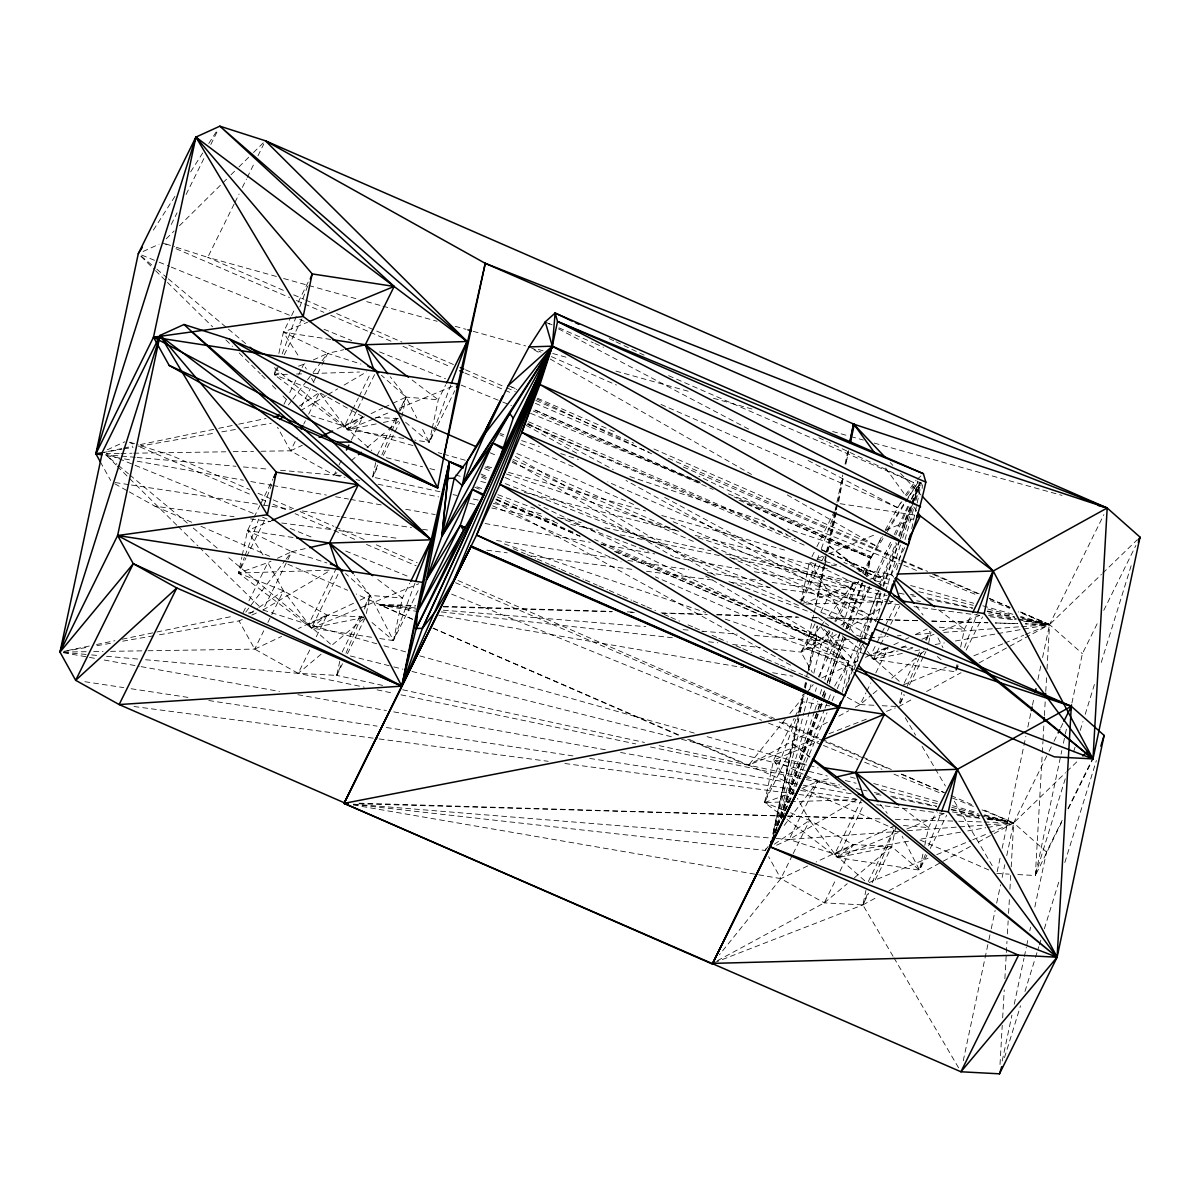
<?xml version="1.0" encoding="UTF-8"?>
<svg xmlns="http://www.w3.org/2000/svg" width="1200" height="1200" viewBox="0 0 1200 1200"><rect width="100%" height="100%" fill="white"/><g stroke="black" fill="none" stroke-linecap="round" stroke-linejoin="round"><path stroke-width="0.75" stroke-dasharray="5 3.75" d="M1000.02 1064.49L1002.24 1025.31M1002.66 1017.855L1004.235 989.865M1004.88 978.675L1006.98 941.355M1007.4 933.9L1008.15 920.835M1008.57 913.38L1009.515 896.595M1009.935 889.125L1010.775 874.2M1011.195 866.88L1013.685 822.9L1048.26 752.94M1017.81 874.575L1035.36 875.505L1042.2 754.575M1042.305 752.715L1042.935 741.57M1043.04 739.725L1043.88 724.86M1044.405 715.575L1045.245 700.725M1045.77 691.44L1046.61 676.575M1047.03 669.15L1049.55 624.585L1103.88 514.65M817.365 626.04L816.255 639.09L809.37 670.065M922.155 488.43L922.47 484.755M815.685 605.745L824.16 562.62M838.665 501.585L843.6 475.845M848.445 450.615L845.715 464.82L848.415 452.055M800.19 712.365L803.835 694.47M805.23 687.21L806.265 681.765M808.365 670.86L816.99 625.875M403.785 438.405L347.325 429.78L274.365 374.73L275.865 367.635M278.88 353.46L283.38 332.205L290.79 317.22M371.55 637.275L311.445 628.095L238.5 573.045L241.875 557.085M242.25 555.315L247.515 530.52L253.275 518.85M375.69 462.615L372.615 477.075L440.31 491.835M145.605 659.745L298.185 673.35L336.75 675.39L339.825 660.915M401.82 416.985L406.035 397.08L390.21 376.725M366.33 613.485L370.17 595.395L354.345 575.04M412.515 619.26L356.175 594M431.91 429.9L429.285 442.305L414.705 440.085M432.285 428.13L438.3 399.78L445.71 384.795M880.065 591.315L853.785 582.9L809.49 561.72L800.49 604.245L829.83 593.82L857.37 582.075M785.46 818.28L764.61 802.545L773.625 760.035L794.205 718.395M824.55 560.805L826.095 553.5M826.485 551.685L834.99 511.545M835.38 509.73L836.535 504.255M836.925 502.425L842.715 475.065M845.04 464.13L847.755 451.35M817.95 595.785L826.83 553.95M827.205 552.135L843.405 475.725M828.075 551.28L837.18 508.74M772.965 834.21L799.815 714.135M842.355 692.19L848.91 661.245L858.45 639.72M864.975 585.51L861.105 603.72L849.375 630.195M866.895 576.405L871.08 556.665L734.055 496.89M911.745 528.675L921.45 482.88M899.505 702.975L901.8 692.13M893.04 956.25L862.86 904.905L865.935 890.43M928.695 642.87L930.99 632.025M895.89 826.71L891.675 846.615L873.57 883.26M956.895 664.74L955.395 671.82L873.435 659.295L864.495 652.545M960.66 647.01L964.41 629.295L971.82 614.31M922.905 854.19L919.53 870.135L837.57 857.61L786.945 819.405M924.78 845.325L928.545 827.61L935.955 812.625M997.185 871.665L1000.62 855.465M1002.135 848.28L1023.555 747.225M1023.945 745.38L1025.88 736.23M1027.83 727.08L1030.935 712.44M1032.48 705.12L1034.04 697.8M1037.91 679.5L1041.015 664.845M1042.575 657.525L1049.55 624.585L1101.42 574.41M963.255 1060.77L988.515 941.61M988.905 939.78L990.855 930.615M991.245 928.785L995.13 910.455M996.675 903.12L1000.56 884.79M1002.12 877.455L1004.82 864.705M1006.755 855.615L1013.685 822.9L1065.555 772.725M1061.7 822.21L1035.36 875.505L1060.68 756.03M1061.07 754.2L1061.85 750.54M1063.395 743.235L1064.955 735.93M1065.33 734.1L1066.5 728.61M1071.915 703.035L1082.385 653.685L1098.015 622.035M1002.21 1060.98L1011.93 1015.155M1014.255 1004.16L1023.975 958.32M1024.365 956.49L1026.3 947.325M1026.69 945.495L1028.25 938.16M1029.795 930.825L1030.575 927.165M1034.85 906.99L1046.505 852L1062.15 820.35M798.42 714.975L772.845 833.985L798.435 719.265M798.81 713.145L802.755 694.83M804.33 687.51L806.295 678.345M806.685 676.515L807.87 671.025M808.26 669.195L812.19 650.88L816.255 639.09L822.495 638.895L829.095 630.315M800.055 711.975L804.915 690.105M805.32 688.29L806.535 682.815M811.635 623.58L805.965 648.495L855.27 667.455M812.445 620.025L813.66 614.67M814.065 612.885L824.43 567.3M824.835 565.53L826.455 558.405M773.28 834.15L803.805 713.025M804.27 711.21L807.915 696.75M809.73 689.52L811.095 684.09M813.84 673.245L822.495 638.895L594.675 539.505M896.595 569.805L903.045 546.675M905.025 539.55L913.965 507.525M915.945 500.415L920.91 482.625M773.745 834.3L813.3 698.55M815.385 691.41L816.435 687.825M819.555 677.115L832.56 632.46M1035.36 875.505L1065.255 778.815M1073.565 751.965L1075.23 746.58M1080.21 730.47L1082.97 721.515M1085.19 714.36L1095.15 682.125M1101.24 662.43L1131.135 565.74M1004.475 1057.695L1020.525 1005.78M1024.965 991.455L1034.925 959.22M1035.48 957.435L1038.795 946.695M1039.35 944.895L1041.015 939.525M1044.345 928.785L1058.73 882.225M1064.82 862.53L1096.38 760.485M875.7 621.81L884.895 593.265M885.465 591.48L900.405 545.085M902.7 537.945L912.48 507.615M914.775 500.49L920.52 482.64M774.75 832.605L814.305 711.93M814.875 710.16L817.785 701.28M820.11 694.185L821.865 688.86M824.775 679.995L839.895 633.855M842.805 624.975L854.43 589.485L858.6 581.28M844.65 637.695L828.51 686.115M847.545 628.86L862.635 582.945M865.53 574.11L870.75 558.21L881.775 536.49M845.655 687.315L860.745 641.4M861.315 639.63L877.5 590.865M879.795 583.995L895.935 542.655M776.865 827.34L775.02 832.65L776.85 827.445M777.48 825.57L817.515 710.58M818.13 708.81L821.82 698.19M822.435 696.42L824.895 689.355M827.355 682.275L842.76 638.055M845.835 629.205L861.84 583.2M864.93 574.365L871.08 556.665L787.71 528.975M777.465 825.69L817.35 711.3M817.965 709.545L820.425 702.51M822.885 695.46L824.715 690.18M827.175 683.145L843.135 637.395M846.21 628.59L862.17 582.84M865.23 574.05L870.75 558.21L886.35 533.175M854.22 669.285L864.195 641.1M864.81 639.33L882.885 588.24M883.515 586.485L899.715 540.675M900.33 538.905L913.425 501.915M914.055 500.145L920.28 482.535L900 538.545M775.125 832.74L777.015 827.475M777.645 825.72L819.18 709.785M819.81 708.03L822.96 699.24M823.59 697.485L826.11 690.465M829.26 681.675L845.715 638.475M848.13 682.215L861.405 645.42M863.94 638.415L880.38 592.86M882.915 585.855L899.355 540.3M775.17 832.83L777.075 827.58M777.72 825.84L819.615 710.565M820.26 708.81L823.425 700.08M824.07 698.34L826.605 691.35M376.185 423.915L347.325 429.78L319.38 392.505L274.365 374.73L276.975 367.77M282.195 353.865L297.195 313.89M299.805 306.93L307.635 286.08M363.72 616.995L327 615.06L283.515 590.82L238.5 573.045L244.365 557.4M245.025 555.66L258.72 519.15M263.94 505.245L271.755 484.395M450.81 384.945L429.285 442.305L405.615 422.31M414.93 583.26L393.42 640.62L378.84 638.385M801.795 600.765L816.78 560.79M817.44 559.05L818.745 555.57M821.355 548.61L835.05 512.115M835.695 510.375L837 506.895M783.66 810.075L764.61 802.545L795.915 719.115M798.525 712.17L802.44 701.73L829.755 705.915M958.005 664.875L955.395 671.82L958.695 665.16M964.53 647.49L976.92 614.46M925.395 854.49L919.53 870.135L891.675 846.615L853.11 844.575L809.625 820.32L790.59 812.805M928.665 845.79L941.055 812.775M878.775 590.505L859.185 638.07M879.435 588.75L896.76 543.435M899.415 536.46L911.4 505.095M912.075 503.355L920.07 482.43M781.095 819.06L824.4 709.815M825.09 708.09L827.835 701.145M828.525 699.42L831.27 692.475M898.68 535.77L911.04 504.75M911.73 503.025L919.965 482.34M377.595 465.165L372.615 477.075L378.39 465.42M381.87 454.95L391.11 432.825M391.815 431.13L397.5 417.51M400.35 410.7L406.035 397.08L381.42 375.255M382.545 685.365L336.75 675.39L341.73 663.48M345.99 653.265L361.635 615.825M364.47 609.015L370.17 595.395L345.54 573.57M900.165 703.185L903.705 694.68M907.26 686.175L918.645 658.935M919.35 657.225L922.2 650.43M926.46 640.215L930.015 631.695M714.195 962.715L862.86 904.905L867.84 892.995M872.115 882.78L894.15 830.01M782.505 817.59L784.695 812.445M785.415 810.72L827.025 712.785M832.125 700.755L836.505 690.45M837.24 688.74L848.91 661.245L705.63 575.955M874.5 580.425L892.665 541.86M895.74 535.035L908.805 506.085M911.865 499.275L919.56 482.235M869.205 586.83L861.105 603.72L672.69 521.52M873.24 578.385L891.045 541.245M894.27 534.495L910.455 500.73M911.265 499.05L919.35 482.16M171.285 224.46L177.06 212.79M186.105 194.475L204.225 157.83M210.81 144.51L218.22 129.51M234.105 204.06L207.765 257.355L176.25 247.26M234.93 202.395L239.055 194.07M242.34 187.41L246.465 179.085M247.275 177.42L254.685 162.42M257.985 155.76L263.745 144.105M291.615 315.555L294.9 308.88M298.2 302.22L308.895 280.575M287.325 374.31L274.365 374.73L280.125 363.075M284.25 354.735L303.18 316.44M283.965 404.28L286.44 399.285M289.725 392.625L297.96 375.96M298.785 374.295L301.245 369.3M302.07 367.635L303.72 364.305L306.915 362.85M301.335 406.68L310.395 388.365M313.68 381.705L321.09 366.72M321.915 365.055L327.675 353.385L343.815 349.68M254.1 517.185L259.86 505.53M260.685 503.865L273.03 478.89M260.955 451.26L290.58 450.795L297.165 437.475M303.75 424.14L305.385 420.81M308.685 414.15L319.38 392.505L299.445 405.99M329.16 570.15L238.5 573.045L245.91 558.045M246.735 556.38L265.665 518.07M243.15 612.585L245.625 607.59M248.925 600.93L267.855 562.62L271.05 561.165M351.81 411.285L344.4 426.27L371.745 450.525M352.635 409.62L358.395 397.95M359.22 396.285L370.74 372.975M373.29 419.055L347.325 429.78L357.195 409.785M358.02 408.12L363.78 396.465M364.605 394.8L376.125 371.49M376.8 643.785L308.535 624.585L262.995 609.99L291.81 551.7L307.95 547.995M335.7 471.705L334.065 475.05L278.55 470.085M339 465.045L341.475 460.05M351.345 440.07L362.865 416.745L321 393.405M147.99 650.76L254.7 649.11L263.76 630.78M267.87 622.455L283.515 590.82L267.855 562.62L238.5 573.045M377.22 455.37L388.74 432.06M389.565 430.395L396.975 415.395M397.8 413.73L406.035 397.08L438.3 399.78L411.495 379.56M383.325 455.43L394.02 433.77M394.845 432.105L399.78 422.115M336.51 567.96L308.535 624.585L333.15 646.41M258.975 607.425L283.515 590.82L311.445 628.095L338.61 573.12M309.72 650.04L298.185 673.35L254.7 649.11L239.04 620.91L155.985 635.385M316.305 636.705L327 615.06L298.425 628.515M436.695 427.32L429.285 442.305L420.975 426.15M437.52 425.655L454.8 390.675M342.18 652.02L361.11 613.71M364.395 607.05L370.17 595.395L402.42 598.095L409.83 583.11M336.75 675.39L342.51 663.735M347.46 653.745L365.565 617.1L329.73 647.025M418.11 590.655L393.42 640.62L371.13 621.795M811.965 556.725L816.075 548.4M816.9 546.72L834.195 511.755M835.02 510.09L836.655 506.76M802.125 600.915L821.07 562.605M821.88 560.94L829.29 545.94L881.4 585.27M815.025 623.805L801.03 652.11L812.34 672.48M820.785 612.135L829.83 593.82L809.49 561.72M829.92 631.2L824.985 641.19L801.03 652.11L773.28 649.005M834.855 621.21L853.785 582.9L825.72 619.71M795.03 716.73L802.44 701.73M818.34 676.98L839.73 633.675M843.03 627.015L845.505 622.02L829.83 593.82M788.67 801.78L764.61 802.545L793.425 744.255L811.29 757.74M904.635 547.59L891.465 574.245L892.59 577.56M353.37 804.405L765.15 850.425L767.625 845.43M773.385 833.775L793.965 792.135L773.625 760.035L818.625 741.435M899.235 681.255L870.51 655.785L876.27 644.13M877.095 642.465L881.205 634.125M882.03 632.46L884.505 627.465M885.33 625.8L896.85 602.49M862.26 644.385L873.435 659.295L886.605 632.64M887.43 630.975L889.89 625.98M890.715 624.315L899.775 606M855.24 707.22L860.175 704.55L865.935 692.895M866.76 691.23L870.87 682.905M875.82 672.915L888.165 647.925M792.345 855.3L780.825 878.625L719.43 954.765M793.17 853.635L809.625 820.32L797.445 798.39M904.155 683.22L916.5 658.245M917.325 656.58L920.625 649.905M925.56 639.915L929.685 631.59M900.375 703.26L904.5 694.935M909.435 684.945L923.43 656.625M924.255 654.96L925.905 651.63M864.735 880.77L834.645 854.1L862.635 797.46M774.36 844.2L809.625 820.32L837.57 857.61L863.91 804.3M717.405 960.72L824.31 902.865L835.83 879.555M839.94 871.23L853.11 844.575L816.12 861.99M966.105 650.175L982.56 616.86M868.29 881.535L895.455 826.575M758.7 874.815L780.825 878.625L824.31 902.865L862.86 904.905L868.635 893.25M926.94 855.135L919.53 870.135L902.085 836.205M930.225 848.475L946.695 815.175M1103.775 610.38L1135.89 545.43M1049.085 751.275L1053.195 742.95M1054.02 741.285L1057.305 734.625M1060.605 727.965L1063.08 722.955M1067.91 808.695L1091.79 760.395M1068.285 808.875L1092.99 758.91M862.755 573.075L871.08 556.665M885.24 530.07L901.41 501.3M870.03 588.195L861.105 603.72L662.46 496.2M834.63 686.085L848.91 661.245L655.35 576.81M835.695 621.735L854.43 589.485L607.77 481.89M887.325 531.615L918.525 481.545M153.39 230.085L175.545 195.45M190.65 171.84L202.74 152.94M208.785 143.505L216.84 130.905M905.445 495.03L916.005 480.315M653.895 448.995L876.57 546.135L882.675 536.7M886.755 530.4L907.11 498.915M908.13 497.34L918.3 481.59M288.39 404.925L291.75 400.515M292.875 399.045L306.345 381.36M307.47 379.89L311.955 374.01M313.08 372.525L320.94 362.22M322.065 360.75L327.675 353.385L360.945 364.05M245.775 612.075L285.075 560.535M286.185 559.065L291.81 551.7L326.835 562.92M820.11 627.075L801.03 652.11L831.69 631.35M821.235 625.605L824.595 621.195M765.15 850.425L768.525 846M784.245 825.39L817.92 781.215L830.475 778.335M660.975 404.445L897.36 507.555L901.89 501.675M906.42 495.795L917.73 481.08M785.235 719.325L748.215 765.705L687.66 739.29M789.885 713.55L805.035 694.755M806.205 693.315L813.195 684.645M166.2 238.845L174.135 231M179.43 225.78L229.68 176.085M231 174.78L237.615 168.24M238.935 166.92L252.165 153.855M253.485 152.535L265.395 140.775M1102.755 573.12L1137.345 539.67M1066.89 771.435L1077.525 761.145M917.235 479.22L920.94 475.92M347.325 429.78L362.865 416.745L334.29 430.215M363.765 617.46L311.445 628.095L327 615.06M902.295 653.43L873.435 659.295L888.99 646.26M854.4 877.725L891.675 846.615L837.57 857.61L853.11 844.575M336.93 472.65L334.065 475.05L290.58 450.795L277.515 427.305M351.255 460.68L357 455.895M367.035 447.51L387.105 430.755M388.53 429.555L398.565 421.185M321.12 654.21L298.185 673.35L364.245 687.165M847.29 697.365L860.175 704.55L871.635 694.98M873.075 693.78L880.245 687.795M891.705 678.225L918.945 655.485M920.385 654.285L927.54 648.3M824.31 902.865L847.245 883.71M249.78 613.65L257.445 608.46M840.9 625.125L845.505 622.02L868.05 634.59M300.48 410.73L326.34 395.535M327.96 394.575L337.65 388.875M344.115 385.08L366.75 371.775M262.995 609.99L329.265 571.035M836.295 634.545L824.985 641.19L752.205 635.28M845.985 628.845L879.93 608.895M888.015 604.14L892.86 601.29M856.995 799.605L789.105 839.505L774.735 846.06M898.74 706.59L913.485 698.565M926.61 691.44L961.035 672.72M979.065 662.91L1049.55 624.585L1082.385 653.685M862.86 904.905L877.605 896.895M889.065 890.655L941.46 862.17M943.11 861.27L970.44 846.42M978.36 842.1L992.535 834.39M994.11 833.535L1013.685 822.9L1046.505 852M827.325 722.34L748.35 765.075L689.175 739.38M838.815 716.115L848.67 710.775M364.38 416.805L344.4 426.27L311.13 415.605M371.055 413.64L382.71 408.12M384.375 407.34L391.035 404.175M392.7 403.395L406.035 397.08L416.835 418.08M353.505 603.285L308.535 624.585L225.99 555.465M360.165 600.12L370.17 595.395L393.42 640.62L402.42 598.095L375.63 577.875M867.015 654.66L870.51 655.785L887.175 647.895M893.835 644.745L898.83 642.375M905.49 639.21L908.82 637.635M915.495 634.485L927.15 628.965M776.07 838.455L789.105 839.505L834.645 854.1L896.28 824.91M290.58 450.795L302.34 445.26M254.7 649.11L281.61 636.435M821.73 677.94L858.72 660.51M865.44 657.345L885.615 647.85M807.72 865.95L780.825 878.625L768.63 856.695M143.07 251.505L159.045 244.23M107.205 449.82L124.77 441.81M313.305 359.94L327.675 353.385L283.38 332.205L307.62 322.2M277.44 558.255L291.81 551.7L247.515 530.52L270.015 521.22M239.04 620.91L242.235 619.455M251.82 615.09L258.21 612.18M801.945 788.49L817.92 781.215L845.94 790.185M375.015 418.335L390.585 411.9M399.24 408.33L458.1 384.015M311.445 628.095L358.185 608.79M359.91 608.07L418.77 583.755M818.145 558.135L826.8 554.565M828.54 553.845L877.005 533.835M885.66 530.25L913.35 518.805M873.435 659.295L894.21 650.715M901.125 647.85L908.055 644.985M921.9 639.27L934.02 634.26M942.675 630.69L984.21 613.53M903.33 684.885L946.335 667.155M973.86 655.8L1003.11 643.74M1004.835 643.035L1023.75 635.22M1025.475 634.515L1049.55 624.585L1018.635 611.1M837.57 857.61L898.14 832.575M906.795 829.005L944.88 813.27M869.205 882.48L928.095 858.195M936.75 854.625L971.04 840.48M972.75 839.775L988.14 833.43M989.835 832.725L1013.685 822.9L982.89 809.46M829.02 733.71L869.1 718.11M886.53 711.345L895.245 707.955M274.365 374.73L281.28 372.27M298.545 366.15L303.72 364.305L306.33 369M764.61 802.545L793.965 792.135M869.94 579.195L891.465 574.245L894.435 576.495M121.785 448.53L103.545 452.46L121.995 449.25M123.615 448.14L132.735 446.175M140.295 444.585L216.84 428.7M218.67 428.325L236.895 424.545M238.71 424.155L266.055 418.485M89.265 646.035L63.66 651.345L87.69 647.28M96.57 644.52L114.87 640.725M122.175 639.21L155.1 632.385M156.93 631.995L233.73 616.065M248.37 613.035L255.675 611.505M383.4 422.445L399.63 419.16M914.925 650.865L925.74 648.66M123.84 448.92L133.065 447.315M138.6 446.355L214.53 433.125M221.835 431.85L236.475 429.3M243.795 428.025L271.245 423.24M96.915 645.675L111.675 643.11M122.76 641.175L154.14 635.7M870.51 655.785L898.2 650.955M907.425 649.35L914.805 648.06M935.115 644.52L944.34 642.915M955.41 640.98L996.03 633.915M997.875 633.585L1021.86 629.415M1023.705 629.085L1049.55 624.585L1018.605 611.265M834.645 854.1L909.645 841.02M960.525 832.155L918.78 839.43L990.045 870.51M967.785 830.895L985.755 827.76M987.555 827.445L1013.685 822.9L980.7 814.59M849.105 639.405L824.985 641.19L865.26 654.105M860.235 638.595L867.66 638.04M869.52 637.905L888.075 636.525M897.36 635.835L901.08 635.565M915.915 634.47L932.625 633.24M943.755 632.415L1019.85 626.775M1021.71 626.64L1049.55 624.585L1018.305 611.865M900.135 831.3L789.105 839.505L817.92 781.215L804.795 774.93M907.575 830.745L957.855 827.025M959.715 826.89L983.655 825.12M985.485 824.985L1013.685 822.9L986.445 818.01M296.565 374.025L303.975 373.785M313.23 373.485L359.475 372.015M806.04 604.065L887.445 601.47M889.29 601.41L892.995 601.29M790.515 801.72L858.975 799.545M119.19 453.435L106.425 453.63L255.69 514.395M121.02 453.405L131.955 453.24M133.785 453.21L225.78 451.8M233.175 451.68L253.545 451.365M63.75 652.05L86.205 651.705M93.705 651.585L103.065 651.45M110.55 651.33L146.115 650.775M359.01 803.79L871.035 818.595M380.07 604.425L415.545 605.49M443.55 606.33L612.39 611.415M627.345 611.865L634.815 612.09M660.96 612.885L705.81 614.235M717.015 614.565L797.34 616.98M812.295 617.43L817.89 617.61M827.235 617.88L875.805 619.35M877.68 619.41L918.78 620.64M931.86 621.045L987.9 622.725M995.37 622.95L1017.795 623.625L995.31 622.995M1020.48 617.265L1049.55 624.585L1025.265 623.85L1049.55 624.585L1020.69 616.47M412.485 619.185L379.935 605.04L415.305 606.075M443.22 606.885L611.85 611.805M630.555 612.36L634.305 612.465M662.355 613.29L707.25 614.595M716.595 614.865L798.9 617.265M811.995 617.655L817.605 617.82M830.7 618.195L875.595 619.5M877.47 619.56L918.615 620.76M931.71 621.15L987.825 622.785M359.145 803.175L880.365 818.88M895.305 819.33L956.91 821.19M958.77 821.235L982.41 821.955M984.21 822L1013.685 822.9M375.72 417.435L399.6 418.695M341.4 475.425L334.065 475.05L345.06 477.345M901.845 646.935L912.855 647.52M860.175 704.55L874.86 705.33M882.21 705.72L896.895 706.5M996.795 873.465L1009.2 874.125M418.5 611.685L379.935 605.04L415.365 607.92M443.325 610.2L645.825 626.64M683.145 629.67L690.615 630.285M701.805 631.185L737.265 634.065M353.37 804.12L774.21 838.305M939.315 627.195L964.41 629.295L937.605 609.075M903.45 825.51L928.545 827.61L901.74 807.39M135.315 457.32L105.6 454.665L116.955 464.175M137.13 457.485L235.995 466.29M243.405 466.95L269.295 469.26M63.72 652.44L89.775 654.765M91.635 654.93L97.215 655.425M106.515 656.265L138.15 659.085M379.935 605.04L418.995 609.405M441.315 611.91L673.41 637.845M708.555 641.775L717.795 642.81M732.6 644.46L760.335 647.565M979.875 818.325L953.94 814.995M987.3 819.255L1007.745 821.835L982.17 816.135M129.255 491.88L155.025 506.25L233.985 516.69M250.575 518.88L270.84 521.565M281.745 523.005L332.295 529.695L295.035 513.66M338.955 530.58L399.495 538.59M486.78 550.14L507.21 552.84M531.36 556.035L633.51 569.55M646.515 571.26L713.37 580.11M731.955 582.57L769.095 587.475M782.1 589.2L899.115 604.68M913.965 606.645L982.695 615.735M990.12 616.725L1016.115 620.16M1023.555 621.15L1049.55 624.585L1022.115 618.6M134.01 706.515L377.31 738.705M379.17 738.96L548.19 761.31M564.9 763.53L797.07 794.235M798.93 794.49L861.78 802.8M876.525 804.75L937.35 812.79M939.195 813.045L944.715 813.765M978.795 817.53L953.31 813.72M987.84 818.88L1007.745 821.835L985.965 817.2M330.735 339.45L283.38 332.205L298.875 356.655M840.135 503.7L914.805 515.115M831.36 565.065L840.465 566.445M856.86 568.95L891.465 574.245L893.715 577.155M115.14 482.55L129.585 484.74M131.385 485.01L261.6 504.81M263.4 505.08L291.69 509.385M302.34 511.005L339.33 516.63M341.19 516.9L411.465 527.595M422.565 529.275L429.96 530.4M496.545 540.525L616.77 558.795M627.855 560.475L688.89 569.76M707.385 572.565L761.025 580.725M772.125 582.405L892.35 600.69M988.515 615.3L1016.265 619.515M1018.11 619.8L1049.55 624.585L1022.04 618.825M293.055 537.48L247.515 530.52L263.01 554.97M806.415 765.045L773.625 760.035L803.16 774.15M84.915 681.72L123.75 687.615M131.145 688.74L188.475 697.455M208.815 700.545L377.1 726.135M386.355 727.53L573.135 755.925M589.785 758.46L798.75 790.23M800.61 790.5L855.84 798.9M438.72 615.18L743.31 667.665M772.665 672.72L792.84 676.2M353.28 804.945L756.855 874.5M106.11 455.625L122.685 458.595M124.5 458.925L129.93 459.9M137.16 461.19L243.39 480.21M250.77 481.53L271.065 485.175M272.895 485.505L326.4 495.075M335.625 496.74L348.54 499.05M350.385 499.38L381.75 504.99M405.72 509.28L435.24 514.575M485.055 523.5L590.205 542.325M601.275 544.305L654.765 553.89M675.06 557.52L739.635 569.085M754.395 571.725L887.205 595.515M916.725 600.795L920.415 601.455M988.68 613.68L1016.34 618.63M1018.185 618.96L1049.55 624.585M63.69 652.77L87.66 657.06M89.505 657.39L95.04 658.38M104.25 660.03L139.29 666.315M141.135 666.645L279.435 691.41M297.885 694.71L386.4 710.565M393.765 711.885L605.835 749.865M620.595 752.505L801.3 784.86M803.145 785.19L852.885 794.1M952.38 811.92L979.35 816.75M356.07 479.64L359.745 480.405M378.09 484.245L438.63 496.905M469.815 503.415L475.32 504.57M491.835 508.02L554.205 521.055M570.72 524.505L598.245 530.265M620.25 534.855L719.325 555.57M732.165 558.255L869.76 587.01M899.115 593.145L904.62 594.285M911.955 595.83L915.63 596.595M928.47 599.28L972.495 608.475M987.18 611.55L1014.69 617.295M377.085 689.85L393.6 693.3M400.935 694.83L635.79 743.91M650.475 746.985L804.6 779.19M806.43 779.58L841.29 786.87M876.15 794.145L881.655 795.3M892.665 797.595L936.705 806.805M951.375 809.88L978.705 815.655M453.12 494.625L456.78 495.42M473.25 499.005L478.74 500.205M493.365 503.385L542.775 514.155M561.06 518.145L581.19 522.525M604.98 527.715L711.09 550.83M725.73 554.025L862.935 583.92M910.5 594.285L914.16 595.08M926.97 597.87L972.705 607.845M987.345 611.025L1014.795 617.01M402.69 689.76L644.46 742.44M659.115 745.635L839.67 784.98M856.11 788.565L861.6 789.75M863.43 790.155L867.075 790.95M874.38 792.54L879.87 793.74M890.82 796.125L936.495 806.07M951.105 809.265L980.34 815.73M386.31 457.665L422.655 466.815M429.915 468.63L437.19 470.46M455.355 475.035L462.63 476.865M480.795 481.44L486.255 482.82M524.415 492.42L678.87 531.285M695.22 535.41L829.68 569.25M875.115 580.68L889.65 584.34M918.72 591.66L973.23 605.37M987.765 609.03L1013.205 615.435M350.4 655.965L392.025 666.435M393.84 666.9L402.885 669.18M411.93 671.445L672.54 737.04M681.6 739.32L827.28 775.98M845.325 780.525L856.155 783.255M881.415 789.6L937.335 803.685M951.78 807.315L978.885 814.14M276.405 276.48L207.765 257.355L283.365 290.34M283.62 278.505L307.095 285.045M308.91 285.54L357.675 299.13M366.705 301.65L381.15 305.67M382.95 306.18L437.13 321.285M455.19 326.31L466.035 329.325M473.25 331.35L525.63 345.945M538.275 349.455L543.69 350.97M552.72 353.49L567.165 357.51M615.93 371.1L691.785 392.235M713.46 398.28L754.995 409.86M832.65 431.49L848.91 436.02M850.725 436.53L863.355 440.055M874.2 443.07L1062.03 495.405M412.935 445.545L344.4 426.27L274.26 367.545M438.18 452.64L441.78 453.66M443.595 454.17L465.225 460.245M486.87 466.335L492.285 467.865M508.515 472.425L645.57 510.975M661.8 515.535L788.055 551.04M816.9 559.155L836.745 564.735M858.39 570.825L890.85 579.945M910.68 585.525L973.8 603.285M982.83 605.82L1013.49 614.445M383.985 645.81L407.34 652.365M419.91 655.905L696.3 733.635M707.115 736.68L807.45 764.895M809.235 765.39L818.19 767.91M850.425 776.985L855.795 778.485M873.69 783.525L938.16 801.66M952.485 805.68L977.49 812.79M984.63 814.815L1007.835 821.415M165.735 243.9L174.495 246.705M129.825 442.2L138.465 444.96M141.33 445.875L171.9 455.67L249.585 489.57M485.16 466.965L492.27 469.335M506.46 474.045L676.905 530.58M698.205 537.66L854.43 589.485M856.5 635.16L867.075 638.67M500.34 433.545L503.895 434.715M521.625 440.61L539.37 446.505M560.655 453.57L578.4 459.465M629.835 476.55L764.655 521.325M504.33 543.915L705.78 612.51M725.22 619.125L848.91 661.245M476.955 486.795L482.205 488.775M497.955 494.7L534.705 508.515M557.46 517.08L648.45 551.31M728.94 581.58L811.185 612.525M480.795 474L487.77 476.745M505.215 483.6L770.34 587.91M799.995 599.565L873.225 628.38M821.265 612.45L845.505 622.02L853.32 632.46M973.29 806.385L952.425 797.97L992.19 865.62M981.975 809.895L1008.045 820.44M141.75 255.105L157.38 261.465M159.12 262.17L169.53 266.4M171.27 267.12L291.03 315.855M299.715 319.395L306.645 322.215M324.015 329.28L351.78 340.59M379.56 351.885L445.515 378.735M461.13 385.095L501.06 401.34M502.785 402.045L511.47 405.585M530.565 413.355L698.925 481.875M728.445 493.89L902.01 564.54M903.75 565.245L919.365 571.605M929.79 575.835L978.39 595.62M990.54 600.57L1009.635 608.34M262.545 517.17L267.675 519.27M290.16 528.42L314.46 538.305M345.72 551.025L409.965 577.185M451.635 594.135L761.535 720.27M768.435 723.075L821.715 744.765M823.425 745.455L857.835 759.465M864.705 762.255L881.91 769.26M893.955 774.165L942.105 793.77M528.735 424.815L795.465 538.89M821.28 549.93L878.07 574.215L881.52 578.85L843.84 562.41M496.08 499.035L575.115 532.905M600.87 543.945L822.495 638.895M824.01 741.255L778.665 721.77M825.72 741.99L889.23 769.14M901.245 774.27L944.145 792.615M162.24 242.775L169.11 245.73M175.995 248.7L289.485 297.525M296.37 300.495L323.88 312.33M330.765 315.285L368.595 331.56M370.305 332.31L392.67 341.925M402.975 346.365L451.125 367.08M464.895 373.005L511.32 392.985M535.395 403.335L648.885 452.175M683.28 466.98L899.94 560.205M901.665 560.955L925.74 571.305M932.625 574.26L979.05 594.24M989.37 598.68L1009.995 607.56M129.705 442.515L133.05 443.955M140.295 447.075L252.765 495.48M261.21 499.11L266.28 501.285M273.03 504.195L288.255 510.75M334.005 530.43L356.25 540M366.525 544.425L416.16 565.785M455.52 582.72L771.84 718.83M433.035 628.11L679.065 734.985M548.7 323.355L552.12 324.84M558.975 327.84L593.235 342.78M594.945 343.53L603.51 347.265M668.595 375.66L913.545 482.52L829.005 442.545M530.79 347.64L541.065 352.125M551.34 356.61L616.44 385.005M511.725 386.97L515.145 388.47M537.42 398.19L616.215 432.555M293.67 294.84L303.975 299.325M305.685 300.075L329.745 310.575M336.615 313.575L401.895 342.045M408.765 345.045L453.435 364.53M465.465 369.78L504.975 387.015M506.685 387.765L515.28 391.515M535.89 400.5L633.81 443.22M668.175 458.205L900.09 559.38M901.815 560.13L927.585 571.38M934.455 574.365L979.125 593.85M989.43 598.35L1010.04 607.35M699.795 481.95L533.64 409.455L701.325 483.525M533.31 411L713.16 489.465M747.42 504.405L870.75 558.21L698.805 476.265M528.63 421.785L787.275 534.615M821.535 549.555L878.07 574.215M526.95 424.17L806.145 545.97M499.86 434.805L503.28 436.305M520.41 443.775L573.51 466.935M516.81 453.51L636.72 505.83M513.15 459.465L675.885 530.46M713.565 546.9L869.445 614.895L625.98 480.45M490.035 452.73L496.89 455.715M512.31 462.45L695.58 542.4M729.84 557.34L876.03 621.12M484.545 468.555L489.675 470.79M505.095 477.525L801.435 606.795M481.935 475.845L487.08 478.08M474.765 487.2L481.62 490.185M497.04 496.92L558.705 523.815M495.945 499.35L579.87 535.965M615.855 551.655L816.255 639.09L538.59 504.78M496.29 499.86L580.215 536.475M614.475 551.43L840.585 650.055L748.815 595.44M492.63 505.815L621.09 561.855M854.085 669.48L812.19 650.88M513.33 548.61L525.315 553.845M527.025 554.595L535.59 558.33M537.315 559.08L549.3 564.315M551.01 565.05L559.575 568.785M561.285 569.535L573.285 574.77M574.995 575.52L583.56 579.255M585.27 580.005L597.255 585.225M598.98 585.975L607.545 589.71M609.255 590.46L621.24 595.695M622.95 596.445L631.515 600.18M633.24 600.93L645.225 606.15M646.935 606.9L655.5 610.635M664.065 614.37L669.21 616.62M670.92 617.37L679.485 621.105M688.05 624.84L693.18 627.075M694.905 627.825L703.47 631.56M712.035 635.295L717.165 637.545M718.875 638.28L727.44 642.03M736.005 645.765L741.15 648M742.86 648.75L751.425 652.485M759.99 656.22L765.135 658.455M766.845 659.205L778.83 664.44M780.54 665.19L789.105 668.925M790.83 669.675L802.815 674.895M804.525 675.645L809.67 677.895M258.015 493.245L271.515 499.125M273.195 499.86L293.43 508.68M300.165 511.62L333.84 526.32M335.52 527.055L364.35 539.625M376.275 544.83L417.15 562.665M458.01 580.485L774.375 718.5M782.895 722.22L818.565 737.775L748.35 765.075L796.65 786.15M821.955 739.26L861.015 756.3M862.71 757.035L891.585 769.635M901.77 774.075L944.22 792.6M951.015 795.555L972.825 805.065M155.025 506.25L192.39 522.54M200.91 526.26L270.87 556.785M287.925 564.225L347.64 590.28M803.25 789.03L893.28 828.3M433.11 628.245L679.245 735.615M738.975 500.115L870.75 558.21M609.225 338.64L614.295 341.04M615.975 341.835L637.965 352.23M639.645 353.025L644.73 355.425M818.865 437.76L827.325 441.75M508.29 385.485L516.72 389.505M536.955 399.135L651.6 453.765M481.38 477.105L488.1 480.36M545.265 321.855L551.88 325.335M558.495 328.83L751.89 430.83M808.095 460.485L897.36 507.555M527.85 423.33L613.215 469.545M526.305 425.415L578.595 454.29M495.18 502.035L790.92 665.355M869.655 635.49L876.105 639.075M114.75 483.795L127.635 490.98M533.94 349.695L540.45 353.415M550.185 359.01L751.545 474.45M787.26 494.94L876.57 546.135M515.37 456.465L716.61 576.27M512.43 460.95L673.425 556.785M818.355 617.715L828.765 625.59M842.175 635.7L863.01 651.435M829.29 545.94L868.335 577.485M793.425 744.255L809.445 757.2M141.15 256.08L155.46 268.065M156.885 269.265L166.905 277.665M168.345 278.865L227.025 327.99M228.465 329.19L245.64 343.575M118.38 465.375L128.4 473.76M129.84 474.96L187.56 523.29M193.245 528.06L218.865 549.51M937.29 656.535L942.87 661.23M140.94 256.305L154.215 269.355M155.535 270.66L166.155 281.115M167.475 282.42L212.595 326.805M225.87 339.87L232.515 346.395M239.145 352.92L260.385 373.815M261.705 375.12L267.015 380.34M272.325 385.575L277.635 390.795M282.945 396.015L288.24 401.235M176.79 525.18L129.015 477.99M178.125 526.485L198.015 546.06M199.335 547.365L261.675 608.685M106.92 455.775L116.025 464.925M117.315 466.23L127.71 476.685M890.25 462.63L892.83 465.345M900.555 473.46L921.15 495.135M824.055 629.025L855.975 662.61M916.32 606.24L923.1 614.955M880.455 804.555L887.235 813.27M820.875 626.715L853.065 671.07M885.615 468.075L905.115 495.015M913.77 506.97L917.025 511.47M905.265 717.72L915.54 735.195M922.08 746.31L945.42 786.03M893.985 957.855L959.04 1068.57M311.55 378.405L315.03 384.675M100.335 461.835L110.67 480.45M937.965 637.905L942.945 647.595"/><path stroke-width="1.5" d="M1044.09 721.155L1044.3 717.435M1045.455 697.005L1045.665 693.285M877.74 621.87L1071.3 706.305L1057.11 957.225L999.495 1073.82L960.93 1071.78L344.055 803.355L470.985 546.09L839.265 706.755C873.225 634.2 908.625 560.775 925.83 482.13L923.4 473.715L555.12 313.065L545.265 321.855L529.08 346.905L508.29 385.485L485.175 433.425L462.225 485.52L441.93 536.13L426.495 579.78L417.585 611.73L416.175 628.515L401.82 686.145L344.055 803.355L712.335 964.02L839.115 707.52L840.045 703.11M100.335 461.835L95.865 453.795L138.285 253.695L195.9 137.1L219.855 126.18L265.395 140.775L1107.18 507.99L1092.99 758.91L1054.425 756.87L855.69 670.185M572.025 321.06L555.12 313.065L557.55 321.465L552.315 346.17L509.79 413.565L492.825 443.055L472.305 489.405L441.93 536.13L449.4 461.64L229.53 339.09L183.99 324.495L160.035 335.415L102.42 451.995L60 652.11L75.66 680.31L119.145 704.55L344.19 802.725M555.12 313.065L552.315 346.17L539.97 384.495L521.865 432.27L499.95 484.335L476.595 535.05L401.82 686.145L119.145 704.55L176.775 587.97L133.29 563.715L117.615 535.515L160.035 335.415L276.33 472.215L358.29 484.755L431.235 539.805L401.82 686.145L176.775 587.97L75.66 680.31L133.29 563.715L401.82 686.145L552.315 346.17L545.265 321.855M504.825 448.29L492.825 443.055L441.93 536.13L449.4 461.64L463.35 467.13M850.14 441.75L853.545 423.99L885.105 457.215M484.29 494.64L472.305 489.405L460.23 525.45L426.495 579.78L449.4 461.64L463.095 467.625M446.535 383.13L467.115 341.49L195.9 137.1L153.495 337.215L169.155 365.415L212.64 389.655L437.685 487.83L458.1 384.015L485.265 263.34L265.395 140.775L467.115 341.49L451.455 383.205M273.855 477.225L276.33 472.215L267.315 514.74L340.26 569.79L401.82 686.145L422.4 628.32L552.315 346.17L920.595 506.835L557.55 321.465L923.4 473.715M856.935 668.1L1092.99 758.91L1140 537.105L1107.18 507.99L485.265 263.34L443.475 458.34M462.855 468.15L449.4 461.64L401.82 686.145L117.615 535.515L60 652.11L133.29 563.715M441.93 536.13L454.215 478.23L467.415 461.085L485.175 433.425L552.315 346.17L908.25 545.145L910.59 534.165M447.975 478.425L454.215 478.23L462.225 485.52L467.415 461.085L486.15 428.835L502.8 396.015L486.15 428.835L485.175 433.425M841.17 701.49L712.335 964.02L839.115 707.52L470.985 546.09M849.675 442.23L853.545 423.99M850.35 442.935L854.295 424.32L485.265 263.34M888.585 593.835L1092.99 758.91L984.21 613.53L993.225 571.005L1107.18 507.99L854.295 424.32M771.27 841.305L770.1 846.795L1057.11 957.225L948.345 811.845L957.345 769.32L1071.3 706.305L1104.135 735.405L1057.11 957.225L960.93 1071.78L1018.56 955.185L1057.11 957.225L957.345 769.32L858.525 665.295M1031.325 710.61L1032.09 706.95M1035.195 692.31L1035.975 688.65M1070.37 710.34L1071.54 704.85M775.2 834.78L770.1 846.795L771.33 841.41L770.1 846.795L1018.56 955.185L712.47 963.39M449.4 461.64L431.235 539.805L415.59 581.52M771.465 841.38L770.1 846.795L774.225 836.4M529.08 346.905L552.315 346.17L521.865 432.27L890.145 592.935L892.62 584.04M1138.335 542.475L1140 537.105L1138.35 540.435M999.495 1073.82L1001.715 1066.65M1100.805 746.16L1104.135 735.405M378.675 372.825L373.215 367.98L365.34 344.73L394.155 286.44L312.195 273.915L195.9 137.1L95.865 453.795L101.805 454.86M60 652.11L159.84 336.33M508.29 385.485L552.315 346.17L499.95 484.335L868.23 645L872.25 632.505M841.005 701.445L839.265 706.755L476.595 535.05L552.315 346.17L462.225 485.52L492.825 443.055L504.105 449.76M501.165 454.245L513.24 418.185L552.315 346.17L454.335 578.91L435.6 611.16L422.4 628.32L416.175 628.515L463.68 530.085L480.63 500.58L501.165 454.245L552.315 346.17L422.4 628.32M476.595 535.05L844.875 695.715L848.61 685.14M310.23 279.12L312.195 273.915L303.18 316.44L376.125 371.49L437.685 487.83L169.155 365.415M274.365 477.435L276.33 472.215M977.565 612.72L993.225 571.005L922.44 496.5M941.7 811.035L957.345 769.32L884.4 714.27L854.145 672.555M277.38 417.6L279.03 414.27M301.275 429.15L302.925 425.82M346.41 450.06L348.87 445.065M342.81 571.14L337.335 566.28L329.475 543.045L358.29 484.755L183.99 324.495M456.45 387.345L458.1 384.015L153.495 337.215L95.865 453.795L101.925 454.335M410.655 581.445L431.235 539.805L229.53 339.09L476.325 446.76M347.79 803.775L344.055 803.355L839.115 707.52L470.835 546.855L344.055 803.355L347.745 803.985M908.745 539.265L920.265 515.955L918.105 512.955M867.555 799.44L863.46 795.795L855.585 772.56L884.4 714.27L838.86 707.31M972.645 612.645L993.225 571.005L920.265 515.955L916.635 515.4M936.78 810.96L957.345 769.32L855.585 772.56L824.625 767.82M1058.13 732.96L1059.78 729.63M1063.89 721.29L1071.3 706.305L874.98 629.07M416.175 628.515L480.63 500.58M426.495 579.78L472.305 489.405L483.735 495.72M454.335 578.91L470.835 546.855M138.285 253.695L142.305 247.395M462.225 485.52L509.79 413.565L513.24 418.185M1082.85 756L1086.84 752.13M358.425 454.695L361.29 452.295M279.51 419.49L282.585 417.405M319.155 437.34L332.61 430.995M309.345 321.48L394.155 286.44L219.855 126.18L467.115 341.49L365.34 344.73L332.565 339.72M271.74 520.5L358.29 484.755L160.71 336.21L267.315 514.74L117.615 535.515L422.22 582.33M916.815 517.38L920.265 515.955M822.09 740.01L884.4 714.27M345.615 349.26L365.34 344.73L408.525 377.31M309.75 547.575L329.475 543.045L431.235 539.805L192 331.86M835.86 777.09L855.585 772.56L898.77 805.14M273.345 416.97L278.82 415.845M102.27 452.685L95.865 453.795L102.06 453.705M897.015 574.065L993.225 571.005L1092.99 758.91L890.34 592.005M337.605 442.2L351.33 442.065M347.805 803.46L344.055 803.355L347.79 803.655M902.25 601.005L984.21 613.53M296.685 538.035L329.475 543.045L372.645 575.625M812.775 758.865L866.37 799.305L948.345 811.845M467.835 329.835L471.45 330.84M1098.15 505.485L1107.18 507.99M367.95 366.3L373.215 367.98M894.075 595.8L899.325 597.495L904.8 602.34M330.33 564.045L337.335 566.28M858.195 794.115L863.46 795.795M868.845 639.255L1071.3 706.305M459.735 370.785L463.17 372.27M557.55 321.465L925.83 482.13M908.25 545.145L539.97 384.495L890.145 592.935M460.305 367.53L463.74 369.03M465.36 527.7L460.23 525.45L417.585 611.73L463.68 530.085L460.23 525.45L465.36 527.73M575.4 322.65L578.79 324.255M437.685 487.83L153.495 337.215L303.18 316.44L195.9 137.1M499.95 484.335L844.875 695.715M521.865 432.27L868.23 645M895.92 577.62L934.635 606.825M812.37 759.555L1057.11 957.225L866.37 799.305M249.93 347.175L257.085 353.16M894.855 578.61L914.07 603.33M855.585 772.56L878.19 801.645M365.34 344.73L387.945 373.815M329.475 543.045L353.205 573.585M854.22 424.695L874.785 453.12M893.7 580.89L899.325 597.495M771.66 841.44L770.1 846.795L773.91 836.325L770.1 846.795L771.84 841.47M773.775 836.235L770.1 846.795L773.865 836.265"/></g></svg>
